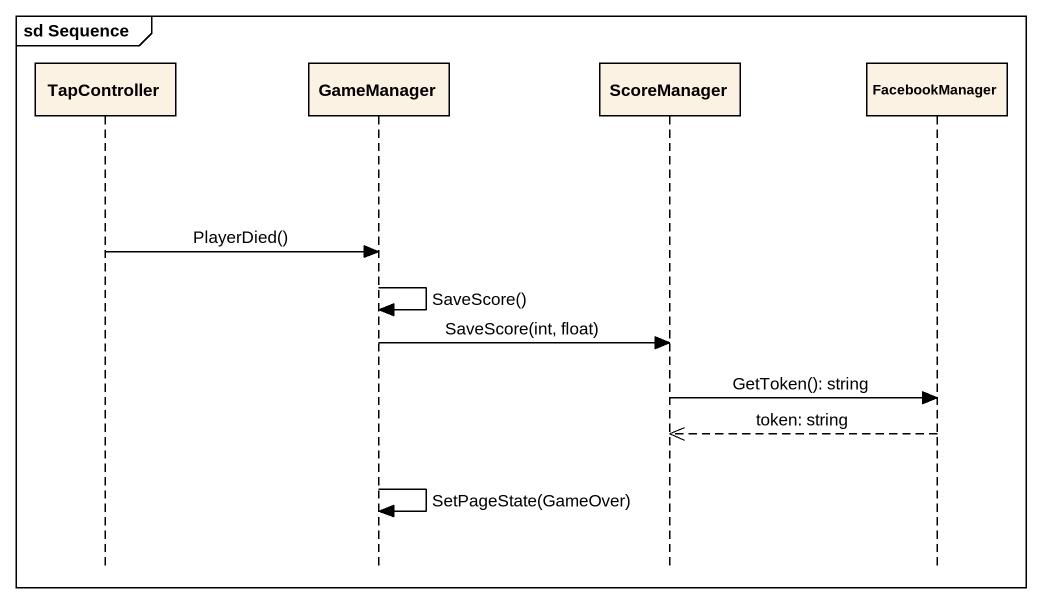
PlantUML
@startuml
mainframe sd Sequence
hide footbox
participant TapController
participant GameManager
participant ScoreManager
participant FacebookManager

TapController -> GameManager : PlayerDied()
GameManager -> GameManager : SaveScore()
GameManager -> ScoreManager : SaveScore(int, float)
ScoreManager -> FacebookManager : GetToken(): string
FacebookManager -->> ScoreManager : token: string
GameManager -> GameManager : SetPageState(GameOver)
@enduml
